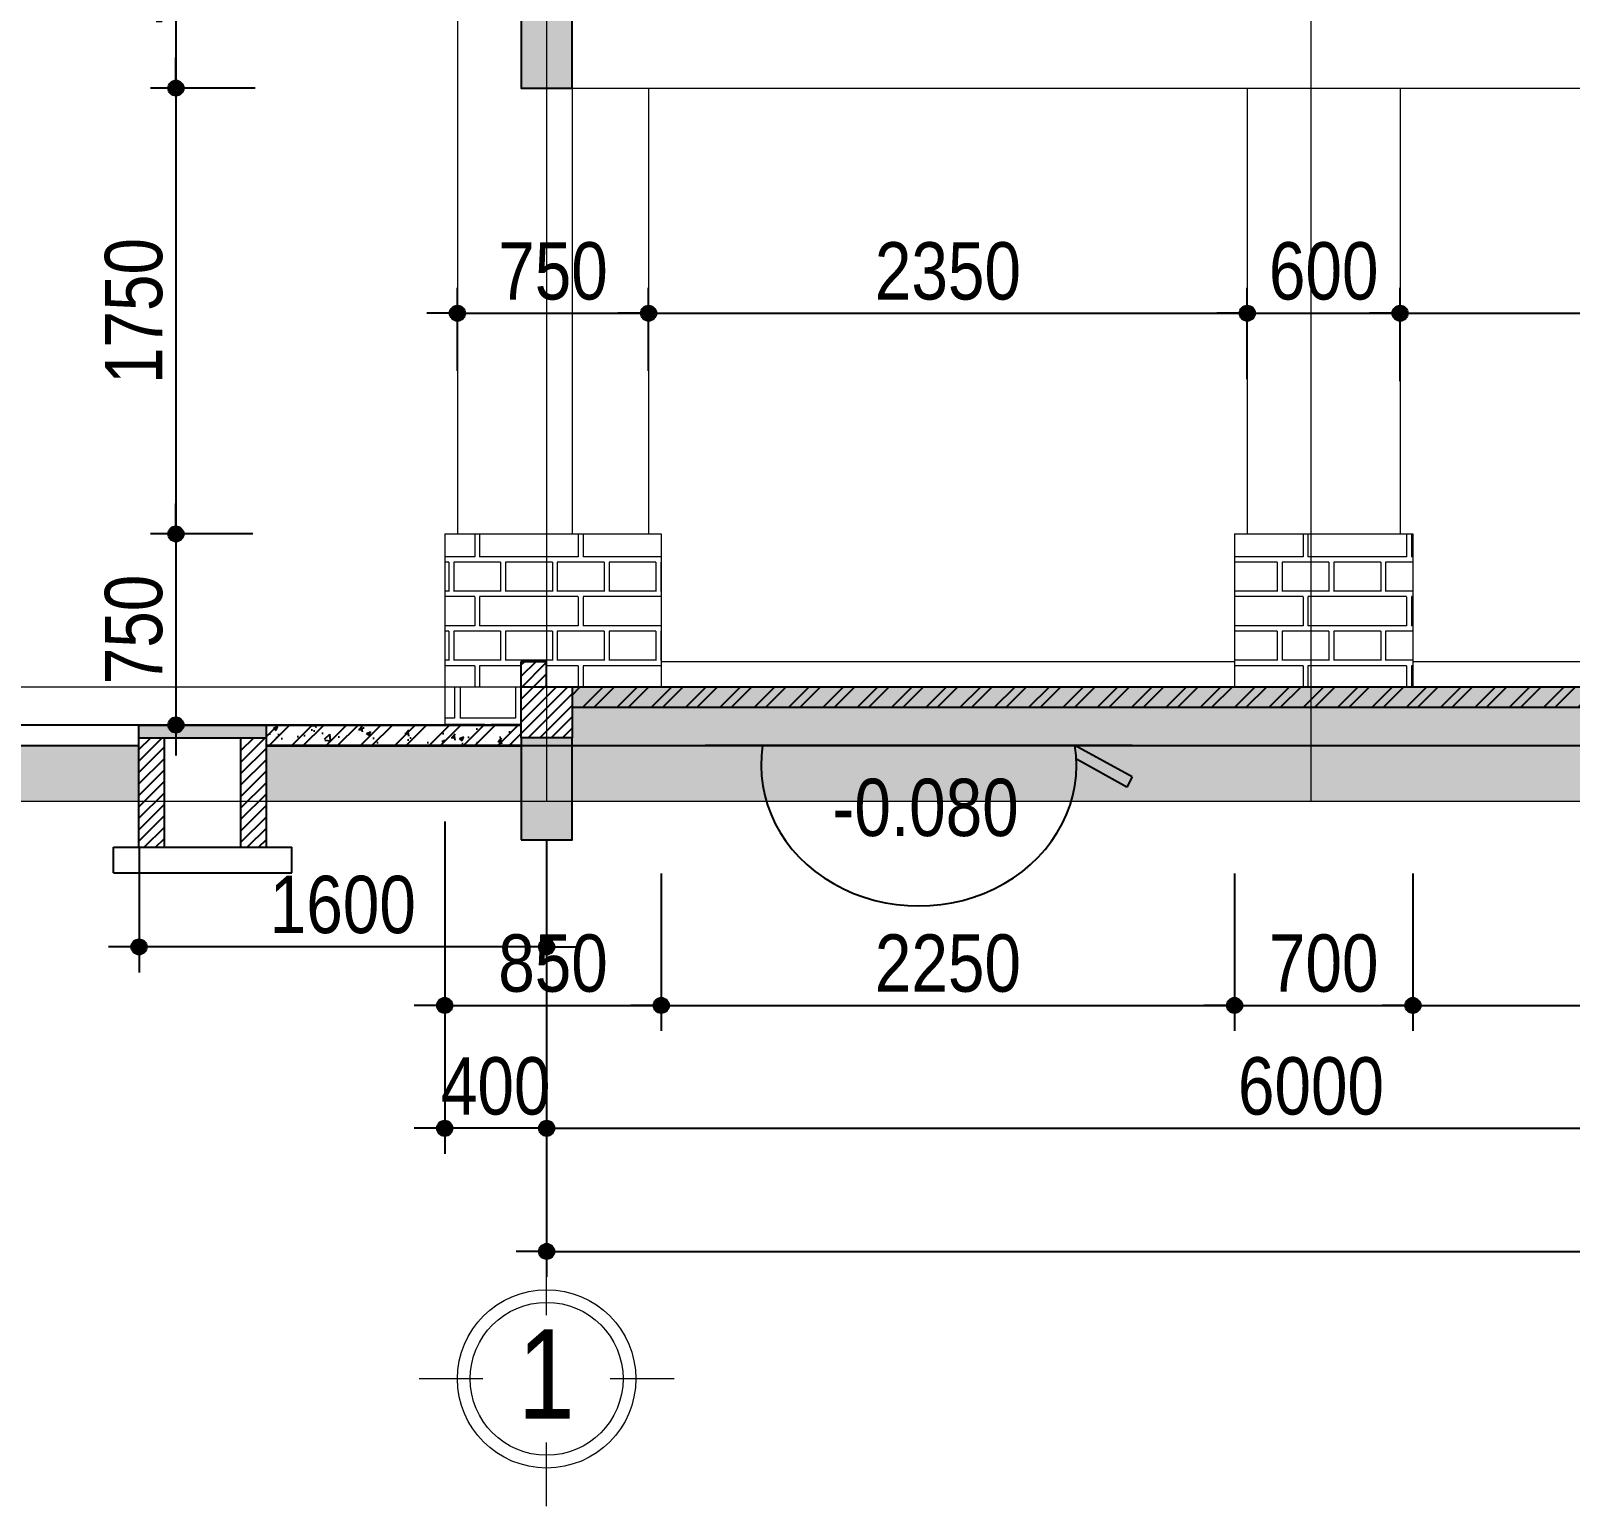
# Model space of a CAD drawing. Extents: x -79995 to 347433, y -157641 to 104789.
# Drawn here: x -15126 to -9084, y -97597 to -91806 of the extents above; entities that cross this region are included whole.
import ezdxf
from ezdxf.enums import TextEntityAlignment as Align

# ---------------------------------------------------------------- set-up
doc = ezdxf.new("R2010")
doc.units = 0
doc.linetypes.add('ACAD_ISO10W100', pattern=[18, 12, -3, 0, -3])
doc.layers.get('DEFPOINTS').update_dxf_attribs({"linetype": 'CONTINUOUS'})
for name, color, linetype in [('009', 251, 'CONTINUOUS'), ('04', 4, 'CONTINUOUS'), ('DIM', 1, 'CONTINUOUS'), ('HATCHNGOI', 22, 'CONTINUOUS'), ('TAGS', 60, 'CONTINUOUS'), ('TUONG', 131, 'CONTINUOUS')]:
    doc.layers.add(name, color=color, linetype=linetype)
for name, color, linetype, lineweight in [('08', 6, 'CONTINUOUS', 35), ('CAY', 84, 'CONTINUOUS', 5), ('HACHT', 8, 'CONTINUOUS', 5), ('NET-THAY', 2, 'CONTINUOUS', 13), ('TEN TRUC', 3, 'CONTINUOUS', 18), ('TRUC', 24, 'CONTINUOUS', 0)]:
    doc.layers.add(name, color=color, linetype=linetype, lineweight=lineweight)
doc.styles.add('HEL-CONDENSE', font='')
doc.styles.get("Standard").update_dxf_attribs({"font": '', "height": 25})
doc.styles.add('VNI-HELVE-CONDENSEN', font='')
doc.styles.get('HEL-CONDENSE').set_extended_font_data('VNI-Helve-Condense')
doc.styles.get('Standard').set_extended_font_data('VNI-Helve-Condense')
doc.styles.get('VNI-HELVE-CONDENSEN').set_extended_font_data('VNI-Helve-Condense')
doc.dimstyles.new('D100', dxfattribs={"dimtxt": 225, "dimasz": 1.2, "dimexe": 100, "dimexo": 0, "dimgap": 50, "dimtad": 1, "dimdec": 0, "dimzin": 13, "dimdsep": 46, "dimtxsty": 'HEL-CONDENSE', "dimblk": 'D50', "dimcen": 0, "dimclrd": 1, "dimclre": 1, "dimclrt": 7, "dimadec": 0, "dimazin": 0, "dimtfac": 1, "dimtdec": 0, "dimtmove": 0, "dimatfit": 3, "dimldrblk": 'D50', "dimfxl": 1, "dimtolj": 1, "dimtzin": 13, "dimarcsym": 0})
doc.dimstyles.get("Standard").update_dxf_attribs({"dimtxt": 0.18, "dimasz": 0.18, "dimexe": 0.18, "dimexo": 0.0625, "dimgap": 0.09, "dimtad": 0, "dimtih": 1, "dimtoh": 1, "dimdec": 4, "dimzin": 0, "dimdsep": 46, "dimtxsty": 'Standard', "dimcen": 0.09, "dimadec": 0, "dimazin": 0, "dimtfac": 1, "dimtdec": 4, "dimtofl": 0, "dimtmove": 0, "dimatfit": 3, "dimfxl": 1, "dimtolj": 1, "dimtzin": 0, "dimarcsym": 0})
pattern_1 = [(180, (-1313457.57, -279910.98), (-3e-14, -270.968), [387.35, -19.05]), (180, (-1313457.57, -280025.28), (-3e-14, -270.968), [387.35, -19.05]), (180, (-1313559.17, -280046.46), (-3e-14, -270.968), [184.15, -19.05]), (180, (-1313559.17, -280160.76), (-3e-14, -270.968), [184.15, -19.05]), (270, (-1313457.57, -279910.98), (406.4, -7e-14), [114.3, -156.6672]), (270, (-1313438.5, -279910.98), (406.4, -7e-14), [114.3, -156.6672]), (270, (-1313559.17, -280046.46), (203.2, -4e-14), [114.3, -156.6672]), (270, (-1313540.12, -280046.46), (203.2, -4e-14), [114.3, -156.6672])]
pattern_2 = [(45, (-1312403.777, -300869.024), (-22.4506403, 22.4506403), [])]

# ---------------------------------------------------------------- blocks, each defined once
blk = doc.blocks.new('D50')
at = {"layer": 'DIM'}
blk.add_hatch(color=256, dxfattribs=at).paths.add_polyline_path([(25, 0, 1), (-25, 0, 1)])
blk.add_line((25, 0), (100, 0), dxfattribs=at)
blk.add_circle((0, 0), 25, dxfattribs=at)
blk = doc.blocks.new('*D1059')
at = {"layer": 'DEFPOINTS', "color": 0, "transparency": 16777216}
for p in [(-13101.5, -95209.6), (-7101.5, -95209.6), (-7101.5, -96113.6)]:
    blk.add_point(p, dxfattribs=at)
at = {"layer": 'DIM', "color": 1, "lineweight": -2, "transparency": 16777216}
for p, q in [((-13101.5, -95209.6), (-13101.5, -96213.6)), ((-7101.5, -95209.6), (-7101.5, -96213.6)), ((-13100.3, -96113.6), (-7102.7, -96113.6))]:
    blk.add_line(p, q, dxfattribs=at)
at = {"layer": 'DIM', "color": 1, "lineweight": -2, "transparency": 16777216, "xscale": 1.199999999999999, "yscale": 1.199999999999999, "zscale": 1.199999999999999, "rotation": 180}
blk.add_blockref('D50', (-13101.5, -96113.6), dxfattribs=at)
at = {"layer": 'DIM', "color": 1, "lineweight": -2, "transparency": 16777216, "xscale": 1.199999999999999, "yscale": 1.199999999999999, "zscale": 1.199999999999999}
blk.add_blockref('D50', (-7101.5, -96113.6), dxfattribs=at)
at = {"layer": 'DIM', "color": 7, "transparency": 16777216, "insert": (-10101.5, -95948.7), "char_height": 225, "attachment_point": 5, "style": 'HEL-CONDENSE'}
blk.add_mtext('\\A1;6000', dxfattribs=at)
blk = doc.blocks.new('*D1066')
at = {"layer": 'DEFPOINTS', "color": 0, "transparency": 16777216}
for p in [(-13101.5, -95209.6), (19898.5, -95209.6), (19898.5, -96597)]:
    blk.add_point(p, dxfattribs=at)
at = {"layer": 'DIM', "color": 1, "lineweight": -2, "transparency": 16777216}
for p, q in [((-13101.5, -95209.6), (-13101.5, -96697)), ((19898.5, -95209.6), (19898.5, -96697)), ((-13100.3, -96597), (19897.3, -96597))]:
    blk.add_line(p, q, dxfattribs=at)
at = {"layer": 'DIM', "color": 1, "lineweight": -2, "transparency": 16777216, "xscale": 1.199999999999999, "yscale": 1.199999999999999, "zscale": 1.199999999999999, "rotation": 180}
blk.add_blockref('D50', (-13101.5, -96597), dxfattribs=at)
at = {"layer": 'DIM', "color": 1, "lineweight": -2, "transparency": 16777216, "xscale": 1.199999999999999, "yscale": 1.199999999999999, "zscale": 1.199999999999999}
blk.add_blockref('D50', (19898.5, -96597), dxfattribs=at)
at = {"layer": 'DIM', "color": 7, "transparency": 16777216, "insert": (3398.5, -96432.1), "char_height": 225, "attachment_point": 5, "style": 'HEL-CONDENSE'}
blk.add_mtext('\\A1;33000', dxfattribs=at)
blk = doc.blocks.new('A$C206177D3')
at = {"layer": 'TEN TRUC', "ltscale": 1000}
for p, q in [((-36.6, 240.1), (-36.6, 490.1)), ((-286.6, -9.9), (-536.6, -9.9)), ((463.4, -9.9), (213.4, -9.9)), ((-36.6, -509.9), (-36.6, -259.9))]:
    blk.add_line(p, q, dxfattribs=at)
blk.add_circle((-36.6, -9.9), 350, dxfattribs=at)
at = {"layer": 'TEN TRUC', "color": 254, "ltscale": 1000}
blk.add_circle((-36.6, -9.9), 300, dxfattribs=at)
blk = doc.blocks.new('*D1074')
at = {"layer": 'DEFPOINTS', "color": 0, "transparency": 16777216}
for p in [(-13501.5, -95209.6), (-13101.5, -95209.6), (-13501.5, -96113.6)]:
    blk.add_point(p, dxfattribs=at)
at = {"layer": 'HATCHNGOI', "color": 1, "lineweight": -2, "transparency": 16777216}
for p, q in [((-13501.5, -95209.6), (-13501.5, -96213.6)), ((-13101.5, -95209.6), (-13101.5, -96213.6)), ((-13102.7, -96113.6), (-13500.3, -96113.6))]:
    blk.add_line(p, q, dxfattribs=at)
at = {"layer": 'HATCHNGOI', "color": 1, "lineweight": -2, "transparency": 16777216, "xscale": 1.199999999999999, "yscale": 1.199999999999999, "zscale": 1.199999999999999, "rotation": 180}
blk.add_blockref('D50', (-13501.5, -96113.6), dxfattribs=at)
at = {"layer": 'HATCHNGOI', "color": 1, "lineweight": -2, "transparency": 16777216, "xscale": 1.199999999999999, "yscale": 1.199999999999999, "zscale": 1.199999999999999}
blk.add_blockref('D50', (-13101.5, -96113.6), dxfattribs=at)
at = {"layer": 'HATCHNGOI', "color": 7, "transparency": 16777216, "insert": (-13301.5, -95948.7), "char_height": 225, "attachment_point": 5, "style": 'HEL-CONDENSE'}
blk.add_mtext('\\A1;400', dxfattribs=at)
blk = doc.blocks.new('*D1163')
at = {"layer": 'DEFPOINTS', "color": 0, "linetype": 'Continuous', "transparency": 16777216}
for p in [(-14296.2, -90980.7), (-14556.6, -92030.7), (-14246.2, -92030.7)]:
    blk.add_point(p, dxfattribs=at)
at = {"layer": 'DIM', "color": 1, "linetype": 'Continuous', "lineweight": -2, "transparency": 16777216}
for p, q in [((-14296.2, -90980.7), (-14656.6, -90980.7)), ((-14556.6, -90981.9), (-14556.6, -92029.5)), ((-14246.2, -92030.7), (-14656.6, -92030.7))]:
    blk.add_line(p, q, dxfattribs=at)
at = {"layer": 'DIM', "color": 1, "linetype": 'Continuous', "lineweight": -2, "transparency": 16777216, "xscale": 1.199999999999999, "yscale": 1.199999999999999, "zscale": 1.199999999999999}
for p, rotation in [((-14556.6, -90980.7), 90), ((-14556.6, -92030.7), 270)]:
    blk.add_blockref('D50', p, dxfattribs=dict(at, rotation=rotation))
at = {"layer": 'DIM', "color": 7, "linetype": 'Continuous', "transparency": 16777216, "insert": (-14721.5, -91505.7), "char_height": 225, "attachment_point": 5, "rotation": 90, "style": 'HEL-CONDENSE'}
blk.add_mtext('\\A1;1050', dxfattribs=at)
blk = doc.blocks.new('*D1164')
at = {"layer": 'DEFPOINTS', "color": 0, "linetype": 'Continuous', "transparency": 16777216}
for p in [(-14246.2, -92030.7), (-14556.6, -93780.7), (-14254.6, -93780.7)]:
    blk.add_point(p, dxfattribs=at)
at = {"layer": 'DIM', "color": 1, "linetype": 'Continuous', "lineweight": -2, "transparency": 16777216}
for p, q in [((-14246.2, -92030.7), (-14656.6, -92030.7)), ((-14556.6, -92031.9), (-14556.6, -93779.5)), ((-14254.6, -93780.7), (-14656.6, -93780.7))]:
    blk.add_line(p, q, dxfattribs=at)
at = {"layer": 'DIM', "color": 1, "linetype": 'Continuous', "lineweight": -2, "transparency": 16777216, "xscale": 1.199999999999999, "yscale": 1.199999999999999, "zscale": 1.199999999999999}
for p, rotation in [((-14556.6, -92030.7), 90), ((-14556.6, -93780.7), 270)]:
    blk.add_blockref('D50', p, dxfattribs=dict(at, rotation=rotation))
at = {"layer": 'DIM', "color": 7, "linetype": 'Continuous', "transparency": 16777216, "insert": (-14721.5, -92905.7), "char_height": 225, "attachment_point": 5, "rotation": 90, "style": 'HEL-CONDENSE'}
blk.add_mtext('\\A1;1750', dxfattribs=at)
blk = doc.blocks.new('*D1165')
at = {"layer": 'DEFPOINTS', "color": 0, "linetype": 'Continuous', "transparency": 16777216}
for p in [(-14254.6, -93780.7), (-14556.6, -94530.7), (-14245.5, -94530.7)]:
    blk.add_point(p, dxfattribs=at)
at = {"layer": 'DIM', "color": 1, "linetype": 'Continuous', "lineweight": -2, "transparency": 16777216}
for p, q in [((-14254.6, -93780.7), (-14656.6, -93780.7)), ((-14556.6, -93781.9), (-14556.6, -94529.5)), ((-14245.5, -94530.7), (-14656.6, -94530.7))]:
    blk.add_line(p, q, dxfattribs=at)
at = {"layer": 'DIM', "color": 1, "linetype": 'Continuous', "lineweight": -2, "transparency": 16777216, "xscale": 1.199999999999999, "yscale": 1.199999999999999, "zscale": 1.199999999999999}
for p, rotation in [((-14556.6, -93780.7), 90), ((-14556.6, -94530.7), 270)]:
    blk.add_blockref('D50', p, dxfattribs=dict(at, rotation=rotation))
at = {"layer": 'DIM', "color": 7, "linetype": 'Continuous', "transparency": 16777216, "insert": (-14721.5, -94155.7), "char_height": 225, "attachment_point": 5, "rotation": 90, "style": 'HEL-CONDENSE'}
blk.add_mtext('\\A1;750', dxfattribs=at)
blk = doc.blocks.new('*D1254')
at = {"layer": 'DEFPOINTS', "color": 0, "linetype": 'Continuous', "transparency": 16777216}
for p in [(-13501.5, -94909.6), (-12651.5, -95113.3), (-12651.5, -95631.5)]:
    blk.add_point(p, dxfattribs=at)
at = {"layer": 'DIM', "color": 1, "linetype": 'Continuous', "lineweight": -2, "transparency": 16777216}
for p, q in [((-13501.5, -94909.6), (-13501.5, -95731.5)), ((-12651.5, -95113.3), (-12651.5, -95731.5)), ((-13500.3, -95631.5), (-12652.7, -95631.5))]:
    blk.add_line(p, q, dxfattribs=at)
at = {"layer": 'DIM', "color": 1, "linetype": 'Continuous', "lineweight": -2, "transparency": 16777216, "xscale": 1.199999999999999, "yscale": 1.199999999999999, "zscale": 1.199999999999999, "rotation": 180}
blk.add_blockref('D50', (-13501.5, -95631.5), dxfattribs=at)
at = {"layer": 'DIM', "color": 1, "linetype": 'Continuous', "lineweight": -2, "transparency": 16777216, "xscale": 1.199999999999999, "yscale": 1.199999999999999, "zscale": 1.199999999999999}
blk.add_blockref('D50', (-12651.5, -95631.5), dxfattribs=at)
at = {"layer": 'DIM', "color": 7, "linetype": 'Continuous', "transparency": 16777216, "insert": (-13076.5, -95466.6), "char_height": 225, "attachment_point": 5, "style": 'HEL-CONDENSE'}
blk.add_mtext('\\A1;850', dxfattribs=at)
blk = doc.blocks.new('*D1255')
at = {"layer": 'DEFPOINTS', "color": 0, "linetype": 'Continuous', "transparency": 16777216}
for p in [(-12651.5, -95113.3), (-10401.5, -95113.3), (-10401.5, -95631.5)]:
    blk.add_point(p, dxfattribs=at)
at = {"layer": 'DIM', "color": 1, "linetype": 'Continuous', "lineweight": -2, "transparency": 16777216}
for p, q in [((-12651.5, -95113.3), (-12651.5, -95731.5)), ((-10401.5, -95113.3), (-10401.5, -95731.5)), ((-12650.3, -95631.5), (-10402.7, -95631.5))]:
    blk.add_line(p, q, dxfattribs=at)
at = {"layer": 'DIM', "color": 1, "linetype": 'Continuous', "lineweight": -2, "transparency": 16777216, "xscale": 1.199999999999999, "yscale": 1.199999999999999, "zscale": 1.199999999999999, "rotation": 180}
blk.add_blockref('D50', (-12651.5, -95631.5), dxfattribs=at)
at = {"layer": 'DIM', "color": 1, "linetype": 'Continuous', "lineweight": -2, "transparency": 16777216, "xscale": 1.199999999999999, "yscale": 1.199999999999999, "zscale": 1.199999999999999}
blk.add_blockref('D50', (-10401.5, -95631.5), dxfattribs=at)
at = {"layer": 'DIM', "color": 7, "linetype": 'Continuous', "transparency": 16777216, "insert": (-11526.5, -95466.6), "char_height": 225, "attachment_point": 5, "style": 'HEL-CONDENSE'}
blk.add_mtext('\\A1;2250', dxfattribs=at)
blk = doc.blocks.new('*D1256')
at = {"layer": 'DEFPOINTS', "color": 0, "linetype": 'Continuous', "transparency": 16777216}
for p in [(-10401.5, -95113.3), (-9701.5, -95113.3), (-9701.5, -95631.5)]:
    blk.add_point(p, dxfattribs=at)
at = {"layer": 'DIM', "color": 1, "linetype": 'Continuous', "lineweight": -2, "transparency": 16777216}
for p, q in [((-10401.5, -95113.3), (-10401.5, -95731.5)), ((-9701.5, -95113.3), (-9701.5, -95731.5)), ((-10400.3, -95631.5), (-9702.7, -95631.5))]:
    blk.add_line(p, q, dxfattribs=at)
at = {"layer": 'DIM', "color": 1, "linetype": 'Continuous', "lineweight": -2, "transparency": 16777216, "xscale": 1.199999999999999, "yscale": 1.199999999999999, "zscale": 1.199999999999999, "rotation": 180}
blk.add_blockref('D50', (-10401.5, -95631.5), dxfattribs=at)
at = {"layer": 'DIM', "color": 1, "linetype": 'Continuous', "lineweight": -2, "transparency": 16777216, "xscale": 1.199999999999999, "yscale": 1.199999999999999, "zscale": 1.199999999999999}
blk.add_blockref('D50', (-9701.5, -95631.5), dxfattribs=at)
at = {"layer": 'DIM', "color": 7, "linetype": 'Continuous', "transparency": 16777216, "insert": (-10051.5, -95466.6), "char_height": 225, "attachment_point": 5, "style": 'HEL-CONDENSE'}
blk.add_mtext('\\A1;700', dxfattribs=at)
blk = doc.blocks.new('*D1257')
at = {"layer": 'DEFPOINTS', "color": 0, "linetype": 'Continuous', "transparency": 16777216}
for p in [(-9701.5, -95113.3), (-7451.5, -95113.3), (-7451.5, -95631.5)]:
    blk.add_point(p, dxfattribs=at)
at = {"layer": 'DIM', "color": 1, "linetype": 'Continuous', "lineweight": -2, "transparency": 16777216}
for p, q in [((-9701.5, -95113.3), (-9701.5, -95731.5)), ((-7451.5, -95113.3), (-7451.5, -95731.5)), ((-9700.3, -95631.5), (-7452.7, -95631.5))]:
    blk.add_line(p, q, dxfattribs=at)
at = {"layer": 'DIM', "color": 1, "linetype": 'Continuous', "lineweight": -2, "transparency": 16777216, "xscale": 1.199999999999999, "yscale": 1.199999999999999, "zscale": 1.199999999999999, "rotation": 180}
blk.add_blockref('D50', (-9701.5, -95631.5), dxfattribs=at)
at = {"layer": 'DIM', "color": 1, "linetype": 'Continuous', "lineweight": -2, "transparency": 16777216, "xscale": 1.199999999999999, "yscale": 1.199999999999999, "zscale": 1.199999999999999}
blk.add_blockref('D50', (-7451.5, -95631.5), dxfattribs=at)
at = {"layer": 'DIM', "color": 7, "linetype": 'Continuous', "transparency": 16777216, "insert": (-8576.5, -95466.6), "char_height": 225, "attachment_point": 5, "style": 'HEL-CONDENSE'}
blk.add_mtext('\\A1;2250', dxfattribs=at)
blk = doc.blocks.new('*D1277')
at = {"layer": 'DEFPOINTS', "color": 0, "linetype": 'Continuous', "transparency": 16777216}
for p in [(-12701.5, -92914.5), (-13451.5, -93140.7), (-12701.5, -93140.7)]:
    blk.add_point(p, dxfattribs=at)
at = {"layer": 'DIM', "color": 1, "linetype": 'Continuous', "lineweight": -2, "transparency": 16777216}
for p, q in [((-13451.5, -93140.7), (-13451.5, -92814.5)), ((-12701.5, -93140.7), (-12701.5, -92814.5)), ((-13450.3, -92914.5), (-12702.7, -92914.5))]:
    blk.add_line(p, q, dxfattribs=at)
at = {"layer": 'DIM', "color": 1, "linetype": 'Continuous', "lineweight": -2, "transparency": 16777216, "xscale": 1.199999999999999, "yscale": 1.199999999999999, "zscale": 1.199999999999999, "rotation": 180}
blk.add_blockref('D50', (-13451.5, -92914.5), dxfattribs=at)
at = {"layer": 'DIM', "color": 1, "linetype": 'Continuous', "lineweight": -2, "transparency": 16777216, "xscale": 1.199999999999999, "yscale": 1.199999999999999, "zscale": 1.199999999999999}
blk.add_blockref('D50', (-12701.5, -92914.5), dxfattribs=at)
at = {"layer": 'DIM', "color": 7, "linetype": 'Continuous', "transparency": 16777216, "insert": (-13076.5, -92749.6), "char_height": 225, "attachment_point": 5, "style": 'HEL-CONDENSE'}
blk.add_mtext('\\A1;750', dxfattribs=at)
blk = doc.blocks.new('*D1278')
at = {"layer": 'DEFPOINTS', "color": 0, "linetype": 'Continuous', "transparency": 16777216}
for p in [(-10351.5, -92914.5), (-12701.5, -93140.7), (-10351.5, -93172.6)]:
    blk.add_point(p, dxfattribs=at)
at = {"layer": 'DIM', "color": 1, "linetype": 'Continuous', "lineweight": -2, "transparency": 16777216}
for p, q in [((-12701.5, -93140.7), (-12701.5, -92814.5)), ((-10351.5, -93172.6), (-10351.5, -92814.5)), ((-12700.3, -92914.5), (-10352.7, -92914.5))]:
    blk.add_line(p, q, dxfattribs=at)
at = {"layer": 'DIM', "color": 1, "linetype": 'Continuous', "lineweight": -2, "transparency": 16777216, "xscale": 1.199999999999999, "yscale": 1.199999999999999, "zscale": 1.199999999999999, "rotation": 180}
blk.add_blockref('D50', (-12701.5, -92914.5), dxfattribs=at)
at = {"layer": 'DIM', "color": 1, "linetype": 'Continuous', "lineweight": -2, "transparency": 16777216, "xscale": 1.199999999999999, "yscale": 1.199999999999999, "zscale": 1.199999999999999}
blk.add_blockref('D50', (-10351.5, -92914.5), dxfattribs=at)
at = {"layer": 'DIM', "color": 7, "linetype": 'Continuous', "transparency": 16777216, "insert": (-11526.5, -92749.6), "char_height": 225, "attachment_point": 5, "style": 'HEL-CONDENSE'}
blk.add_mtext('\\A1;2350', dxfattribs=at)
blk = doc.blocks.new('*D1279')
at = {"layer": 'DEFPOINTS', "color": 0, "linetype": 'Continuous', "transparency": 16777216}
for p in [(-9751.5, -92914.5), (-10351.5, -93172.6), (-9751.5, -93180.7)]:
    blk.add_point(p, dxfattribs=at)
at = {"layer": 'DIM', "color": 1, "linetype": 'Continuous', "lineweight": -2, "transparency": 16777216}
for p, q in [((-10351.5, -93172.6), (-10351.5, -92814.5)), ((-9751.5, -93180.7), (-9751.5, -92814.5)), ((-10350.3, -92914.5), (-9752.7, -92914.5))]:
    blk.add_line(p, q, dxfattribs=at)
at = {"layer": 'DIM', "color": 1, "linetype": 'Continuous', "lineweight": -2, "transparency": 16777216, "xscale": 1.199999999999999, "yscale": 1.199999999999999, "zscale": 1.199999999999999, "rotation": 180}
blk.add_blockref('D50', (-10351.5, -92914.5), dxfattribs=at)
at = {"layer": 'DIM', "color": 1, "linetype": 'Continuous', "lineweight": -2, "transparency": 16777216, "xscale": 1.199999999999999, "yscale": 1.199999999999999, "zscale": 1.199999999999999}
blk.add_blockref('D50', (-9751.5, -92914.5), dxfattribs=at)
at = {"layer": 'DIM', "color": 7, "linetype": 'Continuous', "transparency": 16777216, "insert": (-10051.5, -92749.6), "char_height": 225, "attachment_point": 5, "style": 'HEL-CONDENSE'}
blk.add_mtext('\\A1;600', dxfattribs=at)
blk = doc.blocks.new('*D1280')
at = {"layer": 'DEFPOINTS', "color": 0, "linetype": 'Continuous', "transparency": 16777216}
for p in [(-7401.5, -92914.5), (-9751.5, -93180.7), (-7401.5, -93180.7)]:
    blk.add_point(p, dxfattribs=at)
at = {"layer": 'DIM', "color": 1, "linetype": 'Continuous', "lineweight": -2, "transparency": 16777216}
for p, q in [((-9751.5, -93180.7), (-9751.5, -92814.5)), ((-7401.5, -93180.7), (-7401.5, -92814.5)), ((-9750.3, -92914.5), (-7402.7, -92914.5))]:
    blk.add_line(p, q, dxfattribs=at)
at = {"layer": 'DIM', "color": 1, "linetype": 'Continuous', "lineweight": -2, "transparency": 16777216, "xscale": 1.199999999999999, "yscale": 1.199999999999999, "zscale": 1.199999999999999, "rotation": 180}
blk.add_blockref('D50', (-9751.5, -92914.5), dxfattribs=at)
at = {"layer": 'DIM', "color": 1, "linetype": 'Continuous', "lineweight": -2, "transparency": 16777216, "xscale": 1.199999999999999, "yscale": 1.199999999999999, "zscale": 1.199999999999999}
blk.add_blockref('D50', (-7401.5, -92914.5), dxfattribs=at)
at = {"layer": 'DIM', "color": 7, "linetype": 'Continuous', "transparency": 16777216, "insert": (-8576.5, -92749.6), "char_height": 225, "attachment_point": 5, "style": 'HEL-CONDENSE'}
blk.add_mtext('\\A1;2350', dxfattribs=at)
blk = doc.blocks.new('*D1330')
at = {"layer": '04', "color": 1, "lineweight": -2, "transparency": 16777216}
for p, q in [((-13101.5, -94980.7), (-13101.5, -95501.5)), ((-14701.5, -95010.7), (-14701.5, -95501.5)), ((-13102.7, -95401.5), (-14700.3, -95401.5))]:
    blk.add_line(p, q, dxfattribs=at)
at = {"layer": 'DEFPOINTS', "color": 0, "transparency": 16777216}
for p in [(-13101.5, -94980.7), (-14701.5, -95010.7), (-14701.5, -95401.5)]:
    blk.add_point(p, dxfattribs=at)
at = {"layer": '04', "color": 1, "lineweight": -2, "transparency": 16777216, "xscale": 1.199999999999999, "yscale": 1.199999999999999, "zscale": 1.199999999999999, "rotation": 180}
blk.add_blockref('D50', (-14701.5, -95401.5), dxfattribs=at)
at = {"layer": '04', "color": 1, "lineweight": -2, "transparency": 16777216, "xscale": 1.199999999999999, "yscale": 1.199999999999999, "zscale": 1.199999999999999}
blk.add_blockref('D50', (-13101.5, -95401.5), dxfattribs=at)
at = {"layer": '04', "color": 7, "transparency": 16777216, "insert": (-13901.5, -95236.6), "char_height": 225, "attachment_point": 5, "style": 'HEL-CONDENSE'}
blk.add_mtext('\\A1;1600', dxfattribs=at)
blk = doc.blocks.new('CAODO')
at = {"layer": 'TAGS', "linetype": 'Continuous'}
h = blk.add_hatch(color=256, dxfattribs=at)
edge = h.paths.add_edge_path()
edge.add_line((-906.9, 181.5), (-931, 137.7))
edge.add_line((-931, 137.7), (-681, 0))
edge.add_ellipse((0, 87.1), major_axis=(688, 0), ratio=0.890858, start_angle=182.47792, end_angle=188.16658, ccw=False)
edge.add_line((-687.4, 60.6), (-906.9, 181.5))
for p, q in [((-931, 137.7), (-906.9, 181.5)), ((-931, 137.7), (-681, 0)), ((-906.9, 181.5), (-687.4, 60.6)), ((-931, 0), (931, 0))]:
    blk.add_line(p, q, dxfattribs=at)
blk.add_ellipse((0, 87.1), major_axis=(688, 0), ratio=0.890858, start_param=-0.142534, end_param=3.284126, dxfattribs=at)
at = {"layer": 'TAGS', "linetype": 'Continuous', "style": 'VNI-HELVE-CONDENSEN'}
blk.add_attdef('0.000', text='', height=250, dxfattribs=at).set_placement((0.2, 232.3), align=Align.MIDDLE_CENTER)

msp = doc.modelspace()

# ---------------------------------------------------------------- hatches: boundary and pattern name
at = {"layer": '009'}
h = msp.add_hatch(dxfattribs=at)
h.set_pattern_fill('ANSI31', color=256, scale=10, style=0)
h.set_pattern_definition(pattern_2)
h.paths.add_polyline_path([(-13101.548, -94380.733), (-13201.548, -94380.733), (-13201.548, -94580.733), (-13101.548, -94580.733)])
h.paths.add_polyline_path([(-13001.548, -94380.733), (-13101.548, -94380.733), (-13101.548, -94580.733), (-13001.548, -94580.733)])
h.paths.add_polyline_path([(-13101.548, -94280.733), (-13201.548, -94280.733), (-13201.548, -94380.733), (-13101.548, -94380.733)])
h = msp.add_hatch(dxfattribs=at)
h.set_pattern_fill('ANSI32', color=256, scale=10, style=0)
h.set_pattern_definition([(45, (-1313457.57, -279610.975), (-67.351921, 67.351921), []), (45, (-1313412.67, -279610.975), (-67.351921, 67.351921), [])])
h.paths.add_polyline_path([(-13001.548, -94380.733), (-13001.548, -94460.733), (-10101.548, -94460.733), (-10101.548, -94380.733)])
h.paths.add_polyline_path([(-7101.548, -94460.733), (-7101.548, -94380.733), (-10101.548, -94380.733), (-10101.548, -94460.733)])
h = msp.add_hatch(dxfattribs=at)
h.set_pattern_fill('AR-CONC', color=256, style=0)
h.set_pattern_definition([(50, (-1312403.78, -300869.02), (182.184669, -15.939086), [19.05, -209.55]), (355, (-1312403.78, -300869.02), (-35.242826, 191.056643), [15.24, -167.64]), (100.451, (-1312388.6, -300870.35), (146.942502, 175.116688), [16.19, -178.09]), (46.1842, (-1312403.78, -300818.22), (271.07904, -42.042328), [28.575, -314.325]), (96.6356, (-1312381.2, -300821.73), (237.404234, 247.425556), [24.285, -267.135]), (351.184, (-1312403.78, -300818.22), (237.404606, 247.42512), [22.86, -251.46]), (21, (-1312378.38, -300830.92), (151.61488, -102.265519), [19.05, -209.55]), (326, (-1312378.38, -300830.92), (61.802028, 184.187966), [15.24, -167.64]), (71.4514, (-1312365.74, -300839.45), (213.41649, 81.922858), [16.19, -178.09]), (37.5, (-1312403.78, -300869.024), (3.0886033, 84.555039), [0, -165.608, 0, -170.18, 0, -168.275]), (7.5, (-1312403.78, -300869.02), (66.8196625, 100.180575), [0, -97.028, 0, -161.798, 0, -64.135]), (327.5, (-1312460.42, -300869.024), (135.590595, -5.728744), [0, -63.5, 0, -198.12, 0, -262.89]), (317.5, (-1312485.82, -300869.02), (148.129181, 25.426491), [0, -82.55, 0, -131.572, 0, -186.69])])
h.paths.add_polyline_path([(-13201.548, -94530.733), (-14201.548, -94530.733), (-14201.548, -94610.733), (-13201.548, -94610.733), (-13201.548, -94580.733)])
h = msp.add_hatch(dxfattribs=at)
h.set_pattern_fill('ANSI32', color=256, scale=10, style=0)
h.set_pattern_definition([(45, (-1312403.78, -300869.02), (-67.351921, 67.351921), []), (45, (-1312358.88, -300869.02), (-67.351921, 67.351921), [])])
h.paths.add_polyline_path([(-13201.548, -94530.733), (-14201.548, -94530.733), (-14201.548, -94610.733), (-13201.548, -94610.733), (-13201.548, -94580.733)])
h = msp.add_hatch(dxfattribs=at)
h.set_pattern_fill('AR-HBONE', color=256, style=0)
h.set_pattern_definition([(45, (-1313457.57, -279610.98), (1e-14, 143.684098), [304.8, -101.6]), (135, (-1313385.73, -279539.13), (1e-14, 143.684098), [304.8, -101.6])])
h.paths.add_polyline_path([(-14701.548, -94830.733), (-14701.548, -94610.733), (-15386.532, -94610.733), (-15386.532, -94830.733)])
h.paths.add_polyline_path([(20998.452, -94830.733), (20998.452, -94610.733), (-14201.548, -94610.733), (-14201.548, -94830.733)])
h.paths.add_polyline_path([(21498.452, -94610.733), (21498.452, -94830.733), (21808.188, -94830.733), (21808.188, -94610.733)])
h = msp.add_hatch(dxfattribs=at)
h.set_pattern_fill('ANSI31', color=256, scale=10, style=0)
h.set_pattern_definition(pattern_2)
h.paths.add_polyline_path([(-14601.548, -94580.733), (-14701.548, -94580.733), (-14701.548, -95010.733), (-14601.548, -95010.733)])
h.paths.add_polyline_path([(-14301.548, -95010.733), (-14201.548, -95010.733), (-14201.548, -94580.733), (-14301.548, -94580.733)])
at = {"layer": '04'}
h = msp.add_hatch(dxfattribs=at)
h.set_pattern_fill('AR-CONC', color=256, style=0)
h.set_pattern_definition([(50, (-1313457.57, -279610.98), (182.184669, -15.939086), [19.05, -209.55]), (355, (-1313457.57, -279610.98), (-35.242826, 191.056643), [15.24, -167.64]), (100.451, (-1313442.39, -279612.3), (146.942502, 175.116688), [16.19, -178.09]), (46.1842, (-1313457.57, -279560.18), (271.07904, -42.042328), [28.575, -314.325]), (96.6356, (-1313434.98, -279563.68), (237.404234, 247.425556), [24.285, -267.135]), (351.184, (-1313457.57, -279560.18), (237.404606, 247.42512), [22.86, -251.46]), (21, (-1313432.17, -279572.88), (151.61488, -102.265519), [19.05, -209.55]), (326, (-1313432.17, -279572.88), (61.802028, 184.187966), [15.24, -167.64]), (71.4514, (-1313419.54, -279581.4), (213.41649, 81.922858), [16.19, -178.09]), (37.5, (-1313457.57, -279610.975), (3.0886033, 84.555039), [0, -165.608, 0, -170.18, 0, -168.275]), (7.5, (-1313457.57, -279610.975), (66.8196625, 100.180575), [0, -97.028, 0, -161.798, 0, -64.135]), (327.5, (-1313514.21, -279610.975), (135.590595, -5.728744), [0, -63.5, 0, -198.12, 0, -262.89]), (317.5, (-1313539.61, -279610.98), (148.129181, 25.426491), [0, -82.55, 0, -131.572, 0, -186.69])])
h.paths.add_polyline_path([(-10101.548, -94460.733), (-10101.548, -94380.733), (-13001.548, -94380.733), (-13001.548, -94460.733)])
h.paths.add_polyline_path([(-7101.548, -94460.733), (-7101.548, -94380.733), (-10101.548, -94380.733), (-10101.548, -94460.733)])
h = msp.add_hatch(dxfattribs=at)
h.set_pattern_fill('AR-SAND', color=256, scale=2, style=0)
h.set_pattern_definition([(37.5, (-1313457.57, -279610.975), (-3.2000626, 97.8826475), [0, -77.216, 0, -86.36, 0, -82.55]), (7.5, (-1313457.57, -279610.98), (89.904657, 143.36502), [0, -41.656, 0, -69.596, 0, -26.67]), (327.5, (-1313520.05, -279610.975), (158.198474, 0.287437), [0, -25.4, 0, -91.44, 0, -119.38]), (317.5, (-1313520.05, -279610.98), (152.71129, 44.585865), [0, -12.7, 0, -59.944, 0, -68.58])])
h.paths.add_polyline_path([(-10101.548, -94610.733), (-10101.548, -94460.733), (-13001.548, -94460.733), (-13001.548, -94580.733), (-13001.548, -94610.733)])
h.paths.add_polyline_path([(-7101.548, -94610.733), (-7101.548, -94460.733), (-10101.548, -94460.733), (-10101.548, -94610.733)])
msp.add_hatch(color=256, dxfattribs=at).paths.add_polyline_path([(-14201.548, -94530.733), (-14701.548, -94530.733), (-14701.548, -94580.733), (-14201.548, -94580.733)])
h = msp.add_hatch(color=256, dxfattribs=at)
h.paths.add_polyline_path([(-13101.548, -94580.733), (-13201.548, -94580.733), (-13201.548, -94980.733), (-13101.548, -94980.733)])
h.paths.add_polyline_path([(-13001.548, -94580.733), (-13101.548, -94580.733), (-13101.548, -94980.733), (-13001.548, -94980.733)])
at = {"layer": 'HACHT'}
h = msp.add_hatch(dxfattribs=at)
h.set_pattern_fill('AR-BRELM', color=256, scale=2, angle=180, style=0)
h.set_pattern_definition(pattern_1)
h.paths.add_polyline_path([(-13201.548, -94280.733), (-13151.548, -94280.733), (-13151.548, -93780.733), (-13501.548, -93780.733), (-13501.548, -94380.733), (-13201.548, -94380.733)])
h = msp.add_hatch(dxfattribs=at)
h.set_pattern_fill('AR-BRELM', color=256, scale=2, angle=180, style=0)
h.set_pattern_definition(pattern_1)
h.paths.add_polyline_path([(-13101.548, -94280.733), (-13101.548, -94380.733), (-12651.548, -94380.733), (-12651.548, -93780.733), (-13201.548, -93780.733), (-13201.548, -94280.733)])
h = msp.add_hatch(dxfattribs=at)
h.set_pattern_fill('AR-BRELM', color=256, scale=2, angle=180, style=0)
h.set_pattern_definition(pattern_1)
h.paths.add_polyline_path([(-10401.548, -93780.733), (-10401.548, -94380.733), (-9701.548, -94380.733), (-9701.548, -93780.733)])
h = msp.add_hatch(dxfattribs=at)
h.set_pattern_fill('AR-BRELM', color=256, scale=60, angle=180, style=0)
h.set_pattern_definition([(180, (-1056383.75, 17484.8), (-4e-14, -320.04), [457.5, -22.5]), (180, (-1056383.75, 17349.8), (-4e-14, -320.04), [457.5, -22.5]), (180, (-1056503.75, 17324.78), (-4e-14, -320.04), [217.5, -22.5]), (180, (-1056503.75, 17189.78), (-4e-14, -320.04), [217.5, -22.5]), (270, (-1056383.75, 17484.8), (480, -9e-14), [135, -185.04]), (270, (-1056361.25, 17484.8), (480, -9e-14), [135, -185.04]), (270, (-1056503.75, 17324.78), (240, -4e-14), [135, -185.04]), (270, (-1056481.25, 17324.78), (240, -4e-14), [135, -185.04])])
h.paths.add_polyline_path([(-13501.548, -94380.733), (-13501.548, -94530.733), (-13201.548, -94530.733), (-13201.548, -94380.733)])

# ---------------------------------------------------------------- linework, layer by layer
at = {"layer": '009'}
msp.add_line((-13201.548, -94530.733), (-16098.86, -94530.733), dxfattribs=at)
at = {"layer": '04'}
for p, q in [((-13201.548, -94380.733), (-13201.548, -94280.733)), ((-13201.548, -94280.733), (-13101.548, -94280.733)), ((-13101.548, -94380.733), (-13101.548, -94280.733)), ((-13001.548, -94380.733), (19898.452, -94380.733)), ((-13001.548, -94460.733), (19798.452, -94460.733)), ((-14701.548, -94530.733), (-13201.548, -94530.733)), ((-14701.548, -95010.733), (-14701.548, -94530.733)), ((-14201.548, -95010.733), (-14201.548, -94530.733)), ((-14701.548, -94580.733), (-14201.548, -94580.733)), ((-14601.548, -95010.733), (-14601.548, -94580.733)), ((-14301.548, -95010.733), (-14301.548, -94580.733)), ((-14801.548, -95110.733), (-14801.548, -95010.733)), ((-14101.548, -95110.733), (-14101.548, -95010.733))]:
    msp.add_line(p, q, dxfattribs=at)
msp.add_lwpolyline([(-13001.548, -94580.733), (-13201.548, -94580.733), (-13201.548, -94380.733), (-13001.548, -94380.733)], close=True, dxfattribs=at)
at = {"layer": '08'}
msp.add_line((-14201.548, -94610.733), (-13201.548, -94610.733), dxfattribs=at)
at = {"layer": 'CAY'}
msp.add_line((-13201.548, -94530.733), (-13201.548, -94610.733), dxfattribs=at)
msp.add_line((-13201.548, -94530.733), (-13201.548, -94610.733), dxfattribs=at)
at = {"layer": 'NET-THAY'}
for p, q in [((-13001.548, -92030.733), (-13001.548, -93780.733)), ((-12651.548, -94280.733), (-10401.548, -94280.733)), ((-9701.548, -94280.733), (-7451.548, -94280.733))]:
    msp.add_line(p, q, dxfattribs=at)
for points in [[(-13451.548, -84480.733), (-13451.548, -93780.733)], [(-13001.548, -92030.733), (19998.452, -92030.733)], [(-12701.548, -92030.733), (-12701.548, -93780.733)], [(-10351.548, -92030.733), (-10351.548, -93780.733)], [(-9751.548, -92030.733), (-9751.548, -93780.733)], [(-13501.548, -93780.733), (-13501.548, -94530.733)], [(-13501.548, -93780.733), (-12651.548, -93780.733)], [(-12651.548, -93780.733), (-12651.548, -94380.733)], [(-10401.548, -93780.733), (-10401.548, -94380.733)], [(-10401.548, -93780.733), (-9701.548, -93780.733)], [(-9701.548, -93780.733), (-9701.548, -94380.733)]]:
    msp.add_lwpolyline(points, dxfattribs=at)
at = {"layer": 'TRUC', "linetype": 'ACAD_ISO10W100', "ltscale": 0.2}
msp.add_lwpolyline([(-15386.532, -80769.167), (21808.188, -80769.167), (21808.188, -94830.733), (-15386.532, -94830.733)], close=True, dxfattribs=at)
for points in [[(-13101.548, -80769.167), (-13101.548, -94830.733)], [(-10101.548, -80769.167), (-10101.548, -94830.733)], [(-15386.532, -94380.733), (21808.188, -94380.733)]]:
    msp.add_lwpolyline(points, dxfattribs=at)
at = {"layer": 'TUONG', "color": 4}
for p, q in [((-13201.548, -91830.733), (-13201.548, -92030.733)), ((-15126.147, -94610.733), (-14701.548, -94610.733)), ((-14201.548, -94610.733), (-13201.548, -94610.733)), ((-14801.548, -95010.733), (-14101.548, -95010.733)), ((-14801.548, -95110.733), (-14101.548, -95110.733))]:
    msp.add_line(p, q, dxfattribs=at)
for points in [[(-13001.548, -91680.733), (-13201.548, -91680.733), (-13201.548, -92030.733), (-13001.548, -92030.733)], [(-13201.548, -94980.733), (-13001.548, -94980.733), (-13001.548, -94580.733), (-13201.548, -94580.733)]]:
    msp.add_lwpolyline(points, close=True, dxfattribs=at)
for points in [[(-15386.532, -94610.733), (-14701.548, -94610.733)], [(-14201.548, -94610.733), (20998.452, -94610.733)]]:
    msp.add_lwpolyline(points, dxfattribs=at)
at = {"layer": 'TUONG'}
msp.add_trace([(-13001.548, -92030.733), (-13201.548, -92030.733), (-13001.548, -91680.733), (-13201.548, -91680.733)], dxfattribs=at)

# ---------------------------------------------------------------- block references
at = {"layer": 'TAGS', "linetype": 'Continuous'}
ref = msp.add_blockref('CAODO', (-11640.836, -94610.733), dxfattribs=dict(at, xscale=0.9000000001396984, yscale=0.9000000001396984, zscale=0.9, rotation=180))
ref.add_attrib('0.000', '-0.080', dxfattribs={"color": 7, "linetype": 'Continuous', "height": 225, "style": 'VNI-HELVE-CONDENSEN'}).set_placement((-11614.003, -94854.031), align=Align.MIDDLE_CENTER)
at = {"layer": 'TAGS', "ltscale": 1000}
ref = msp.add_blockref('A$C206177D3', (-13064.926, -97087.101), dxfattribs=at)
ref.add_attrib('A', '1', dxfattribs={"color": 7, "ltscale": 1000, "height": 350, "style": 'VNI-HELVE-CONDENSEN'}).set_placement((-13103.23, -97252.739), align=Align.CENTER)

# ---------------------------------------------------------------- dimensions: what is measured, and where the dimension line sits
at = {"layer": '04'}
dim = msp.add_linear_dim(base=(-14701.548, -95401.503), p1=(-13101.548, -94980.733), p2=(-14701.548, -95010.733), dimstyle='D100', dxfattribs=at)
dim.commit()
dim.dimension.update_dxf_attribs({"geometry": '*D1330', "text_midpoint": (-13901.548, -95236.603)})
at = {"layer": 'DIM', "linetype": 'Continuous'}
for base, p1, p2, picture, middle in [((-14556.613, -92030.733), (-14296.153, -90980.733), (-14246.153, -92030.733), '*D1163', (-14721.513, -91505.733)), ((-14556.613, -93780.733), (-14246.153, -92030.733), (-14254.586, -93780.733), '*D1164', (-14721.513, -92905.733)), ((-14556.613, -94530.733), (-14254.586, -93780.733), (-14245.487, -94530.733), '*D1165', (-14721.513, -94155.733))]:
    dim = msp.add_linear_dim(base=base, p1=p1, p2=p2, angle=90, dimstyle='D100', override={"dimtmove": 1}, dxfattribs=at)
    dim.commit()
    dim.dimension.update_dxf_attribs({"geometry": picture, "text_midpoint": middle})
for base, p1, p2, picture, middle in [((-12701.548, -92914.465), (-13451.548, -93140.713), (-12701.548, -93140.713), '*D1277', (-13076.548, -92749.565)), ((-12651.548, -95631.539), (-13501.548, -94909.635), (-12651.548, -95113.331), '*D1254', (-13076.548, -95466.639))]:
    dim = msp.add_linear_dim(base=base, p1=p1, p2=p2, dimstyle='D100', dxfattribs=at)
    dim.commit()
    dim.dimension.update_dxf_attribs({"geometry": picture, "text_midpoint": middle})
for base, p1, p2, picture, middle in [((-10351.548, -92914.465), (-12701.548, -93140.713), (-10351.548, -93172.597), '*D1278', (-11526.548, -92749.565)), ((-9751.548, -92914.465), (-10351.548, -93172.597), (-9751.548, -93180.733), '*D1279', (-10051.548, -92749.565)), ((-7401.548, -92914.465), (-9751.548, -93180.733), (-7401.548, -93180.733), '*D1280', (-8576.548, -92749.565)), ((-10401.548, -95631.539), (-12651.548, -95113.331), (-10401.548, -95113.331), '*D1255', (-11526.548, -95466.639)), ((-9701.548, -95631.539), (-10401.548, -95113.331), (-9701.548, -95113.331), '*D1256', (-10051.548, -95466.639)), ((-7451.548, -95631.539), (-9701.548, -95113.331), (-7451.548, -95113.331), '*D1257', (-8576.548, -95466.639))]:
    dim = msp.add_linear_dim(base=base, p1=p1, p2=p2, dimstyle='D100', override={"dimtmove": 1}, dxfattribs=at)
    dim.commit()
    dim.dimension.update_dxf_attribs({"geometry": picture, "text_midpoint": middle})
at = {"layer": 'DIM'}
for p2, distance, picture, middle in [((-7101.548, -95209.635), -903.961, '*D1059', (-10101.548, -95948.696)), ((19898.452, -95209.635), -1387.32, '*D1066', (3398.452, -96432.055))]:
    dim = msp.add_aligned_dim(p1=(-13101.548, -95209.635), p2=p2, distance=distance, dimstyle='D100', dxfattribs=at)
    dim.commit()
    dim.dimension.update_dxf_attribs({"geometry": picture, "text_midpoint": middle})
at = {"layer": 'HATCHNGOI', "color": 14}
dim = msp.add_linear_dim(base=(-13501.548, -96113.596), p1=(-13101.548, -95209.635), p2=(-13501.548, -95209.635), dimstyle='Standard', override={"dimtxt": 225, "dimasz": 1.2, "dimexe": 100, "dimexo": 0, "dimgap": 50, "dimtad": 1, "dimtih": 0, "dimtoh": 0, "dimdec": 2, "dimzin": 13, "dimtxsty": 'HEL-CONDENSE', "dimblk": 'D50', "dimcen": 0, "dimclrd": 1, "dimclre": 1, "dimclrt": 7, "dimtdec": 2, "dimtofl": 1, "dimldrblk": 'D50', "dimtzin": 13}, dxfattribs=at)
dim.commit()
dim.dimension.update_dxf_attribs({"geometry": '*D1074', "text_midpoint": (-13301.548, -96113.596), "dimtype": 160})

doc.saveas('drawing.dxf')
